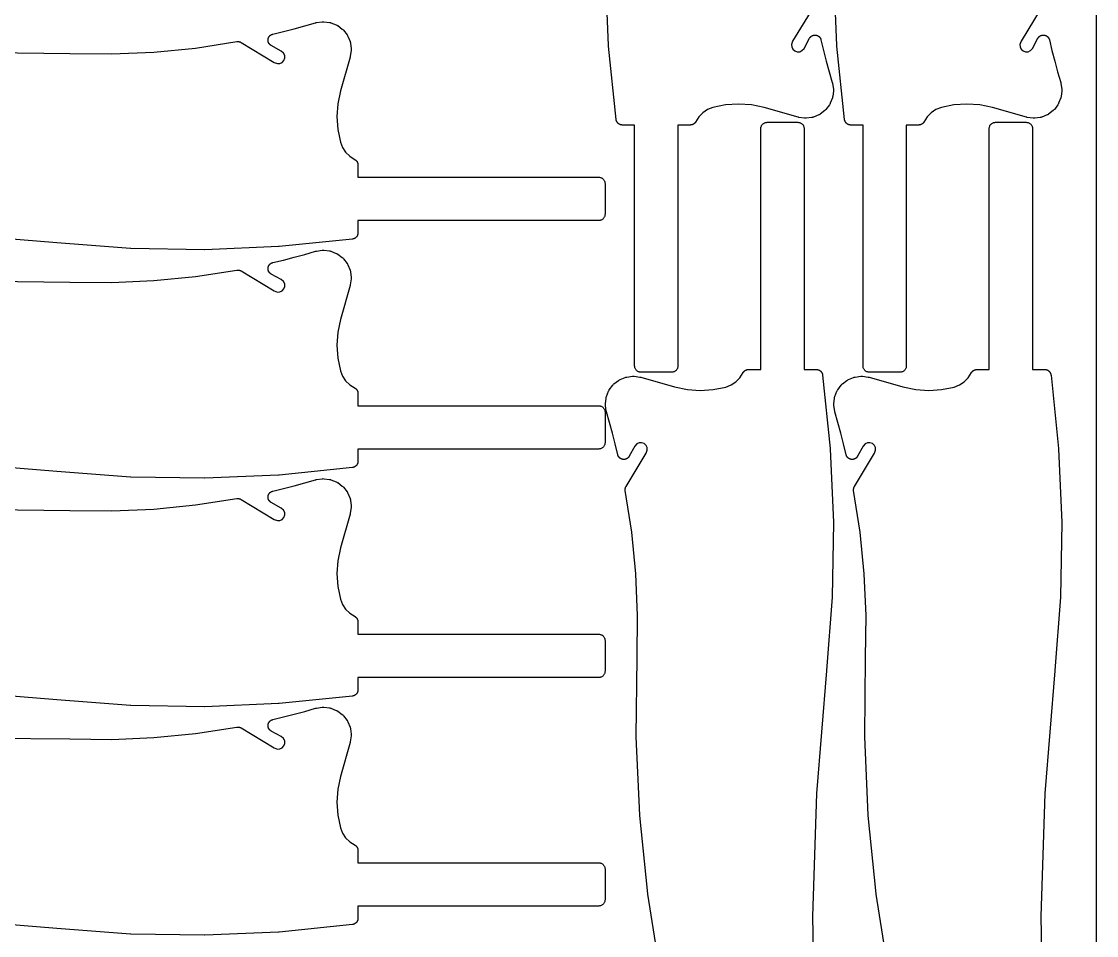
# Model space of a CAD drawing. Header units: metres. Extents: x 0 to 3000, y 0 to 1240.
# Drawn here: x 2651.9 to 3000, y 369.7 to 665.5 of the extents above; entities that cross this region are included whole.
import ezdxf

# ---------------------------------------------------------------- set-up
doc = ezdxf.new("R2010")
doc.units = ezdxf.units.M

msp = doc.modelspace()

# ---------------------------------------------------------------- linework, layer by layer
at = {"color": 7}
msp.add_lwpolyline([(0, 0), (3000, 0), (3000, 1240), (0, 1240), (0, 0)], close=True, dxfattribs=at)
at = {"color": 1}
for points in [[(2908.11, 669.86), (2901.62, 659.09), (2901.27, 658.09), (2901.31, 657.28), (2901.65, 656.55), (2902.28, 655.97), (2903.08, 655.68), (2903.9, 655.72), (2904.63, 656.07), (2905.32, 656.81), (2907.09, 660.07), (2907.12, 660.11), (2907.14, 660.16), (2907.17, 660.2), (2907.19, 660.24), (2907.22, 660.28), (2907.25, 660.32), (2907.28, 660.36), (2907.31, 660.4), (2907.35, 660.43), (2907.38, 660.47), (2907.41, 660.5), (2907.45, 660.54), (2907.48, 660.57), (2907.52, 660.61), (2907.56, 660.64), (2907.59, 660.67), (2907.63, 660.7), (2907.67, 660.73), (2907.71, 660.76), (2907.75, 660.79), (2907.79, 660.81), (2907.84, 660.84), (2907.88, 660.86), (2907.92, 660.89), (2907.97, 660.91), (2908.01, 660.93), (2908.05, 660.95), (2908.1, 660.97), (2908.15, 660.98), (2908.19, 661), (2908.24, 661.02), (2908.28, 661.03), (2908.33, 661.04), (2908.38, 661.06), (2908.43, 661.07), (2908.47, 661.08), (2908.52, 661.09), (2908.57, 661.09), (2908.62, 661.1), (2908.67, 661.11), (2908.72, 661.11), (2908.77, 661.11), (2908.82, 661.11), (2908.87, 661.11), (2908.91, 661.11), (2908.96, 661.11), (2909.01, 661.11), (2909.06, 661.1), (2909.11, 661.09), (2909.16, 661.09), (2909.21, 661.08), (2909.25, 661.07), (2909.3, 661.06), (2909.35, 661.05), (2909.4, 661.04), (2909.44, 661.02), (2909.49, 661.01), (2909.54, 660.99), (2909.58, 660.97), (2909.63, 660.96), (2909.67, 660.93), (2909.72, 660.91), (2909.76, 660.89), (2909.81, 660.87), (2909.85, 660.84), (2909.89, 660.82), (2909.93, 660.79), (2909.97, 660.77), (2910.01, 660.74), (2910.05, 660.71), (2910.09, 660.68), (2910.13, 660.65), (2910.17, 660.62), (2910.2, 660.58), (2910.24, 660.55), (2910.27, 660.52), (2910.31, 660.48), (2910.34, 660.44), (2910.37, 660.41), (2910.41, 660.37), (2910.43, 660.33), (2910.47, 660.29), (2910.49, 660.25), (2910.52, 660.21), (2910.55, 660.17), (2910.57, 660.13), (2910.6, 660.08), (2910.62, 660.04), (2910.64, 660), (2910.66, 659.95), (2910.68, 659.91), (2910.7, 659.86), (2910.72, 659.82), (2910.74, 659.77), (2910.75, 659.72), (2910.77, 659.68), (2910.78, 659.63), (2910.79, 659.58), (2911.64, 656.09), (2912.52, 652.62), (2913.46, 649.17), (2914.46, 645.72), (2914.46, 645.69), (2914.47, 645.66), (2914.49, 645.6), (2914.5, 645.53), (2914.5, 645.53), (2914.51, 645.5), (2914.51, 645.47), (2914.8, 643.62), (2914.82, 643.44), (2914.82, 643.26), (2914.81, 643.08), (2914.6, 641.25), (2914.57, 641.08), (2914.53, 640.91), (2914.47, 640.74), (2913.79, 639.02), (2913.72, 638.86), (2913.63, 638.71), (2913.53, 638.56), (2912.4, 637.06), (2912.28, 636.92), (2912.16, 636.79), (2912.02, 636.68), (2910.54, 635.53), (2910.39, 635.43), (2910.24, 635.34), (2910.07, 635.27), (2908.37, 634.56), (2908.2, 634.5), (2908.03, 634.46), (2907.86, 634.43), (2906.03, 634.2), (2905.85, 634.18), (2905.67, 634.19), (2905.49, 634.2), (2903.64, 634.47), (2903.6, 634.47), (2903.56, 634.48), (2903.5, 634.49), (2903.44, 634.5), (2903.41, 634.51), (2903.37, 634.52), (2892.43, 637.62), (2888.25, 638.5), (2884.07, 638.79), (2879.9, 638.52), (2875.82, 637.69), (2874.06, 637), (2872.54, 635.98), (2871.26, 634.68), (2870.16, 632.93), (2870.14, 632.91), (2870.13, 632.89), (2870.08, 632.83), (2870.04, 632.77), (2870.03, 632.75), (2870.01, 632.73), (2869.96, 632.68), (2869.92, 632.62), (2869.9, 632.6), (2869.88, 632.59), (2869.83, 632.54), (2869.77, 632.49), (2869.75, 632.47), (2869.73, 632.45), (2869.68, 632.41), (2869.62, 632.37), (2869.6, 632.35), (2869.58, 632.34), (2869.51, 632.3), (2869.45, 632.26), (2869.43, 632.25), (2869.41, 632.24), (2869.34, 632.21), (2869.28, 632.17), (2869.25, 632.16), (2869.23, 632.15), (2869.16, 632.13), (2869.09, 632.1), (2869.07, 632.09), (2869.05, 632.09), (2868.98, 632.07), (2868.91, 632.05), (2868.88, 632.04), (2868.85, 632.04), (2868.78, 632.03), (2868.71, 632.02), (2868.69, 632.01), (2868.66, 632.01), (2868.59, 632.01), (2868.52, 632), (2868.49, 632), (2868.46, 632), (2864.46, 632), (2864.46, 554), (2864.46, 553.8), (2864.43, 553.61), (2864.38, 553.42), (2864.31, 553.23), (2864.23, 553.06), (2864.13, 552.89), (2864.01, 552.73), (2863.88, 552.59), (2863.73, 552.45), (2863.58, 552.34), (2863.41, 552.24), (2863.23, 552.15), (2863.05, 552.09), (2862.85, 552.04), (2862.66, 552.01), (2862.46, 552), (2852.46, 552), (2852.27, 552.01), (2852.07, 552.04), (2851.88, 552.09), (2851.7, 552.15), (2851.52, 552.24), (2851.35, 552.34), (2851.2, 552.45), (2851.05, 552.59), (2850.92, 552.73), (2850.8, 552.89), (2850.7, 553.06), (2850.62, 553.23), (2850.55, 553.42), (2850.5, 553.61), (2850.47, 553.8), (2850.46, 554), (2850.46, 632), (2846.46, 632), (2846.37, 632), (2846.28, 632.01), (2846.27, 632.01), (2846.27, 632.01), (2846.18, 632.02), (2846.08, 632.04), (2846.08, 632.04), (2846.07, 632.04), (2845.98, 632.06), (2845.89, 632.08), (2845.89, 632.08), (2845.88, 632.09), (2845.8, 632.12), (2845.71, 632.15), (2845.7, 632.15), (2845.7, 632.15), (2845.62, 632.19), (2845.53, 632.23), (2845.53, 632.23), (2845.52, 632.24), (2845.44, 632.28), (2845.36, 632.33), (2845.36, 632.33), (2845.35, 632.34), (2845.28, 632.39), (2845.2, 632.45), (2845.2, 632.45), (2845.2, 632.45), (2845.13, 632.52), (2845.06, 632.58), (2845.05, 632.58), (2845.05, 632.59), (2844.99, 632.65), (2844.93, 632.72), (2844.92, 632.73), (2844.92, 632.73), (2844.86, 632.81), (2844.81, 632.88), (2844.8, 632.88), (2844.8, 632.89), (2844.75, 632.97), (2844.71, 633.05), (2844.7, 633.05), (2844.7, 633.06), (2844.66, 633.14), (2844.62, 633.23), (2844.62, 633.23), (2844.62, 633.23), (2844.59, 633.32), (2844.55, 633.41), (2844.55, 633.41), (2844.55, 633.42), (2844.53, 633.51), (2844.51, 633.6), (2844.5, 633.6), (2844.5, 633.61), (2844.49, 633.7), (2844.48, 633.79), (2842.02, 657.56), (2842.01, 657.68), (2840.97, 681.53)], [(2982.06, 669.86), (2975.57, 659.09), (2975.21, 658.09), (2975.26, 657.28), (2975.6, 656.55), (2976.23, 655.97), (2977.03, 655.68), (2977.84, 655.72), (2978.58, 656.07), (2979.27, 656.81), (2981.04, 660.07), (2981.07, 660.11), (2981.09, 660.16), (2981.12, 660.2), (2981.14, 660.24), (2981.17, 660.28), (2981.2, 660.32), (2981.23, 660.36), (2981.26, 660.4), (2981.3, 660.43), (2981.33, 660.47), (2981.36, 660.5), (2981.4, 660.54), (2981.43, 660.57), (2981.47, 660.61), (2981.51, 660.64), (2981.54, 660.67), (2981.58, 660.7), (2981.62, 660.73), (2981.66, 660.76), (2981.7, 660.79), (2981.74, 660.81), (2981.78, 660.84), (2981.83, 660.86), (2981.87, 660.89), (2981.91, 660.91), (2981.96, 660.93), (2982, 660.95), (2982.05, 660.97), (2982.09, 660.98), (2982.14, 661), (2982.19, 661.02), (2982.23, 661.03), (2982.28, 661.04), (2982.33, 661.06), (2982.38, 661.07), (2982.42, 661.08), (2982.47, 661.09), (2982.52, 661.09), (2982.57, 661.1), (2982.62, 661.11), (2982.67, 661.11), (2982.72, 661.11), (2982.77, 661.11), (2982.81, 661.11), (2982.86, 661.11), (2982.91, 661.11), (2982.96, 661.11), (2983.01, 661.1), (2983.06, 661.09), (2983.11, 661.09), (2983.16, 661.08), (2983.2, 661.07), (2983.25, 661.06), (2983.3, 661.05), (2983.35, 661.04), (2983.39, 661.02), (2983.44, 661.01), (2983.49, 660.99), (2983.53, 660.97), (2983.58, 660.96), (2983.62, 660.93), (2983.67, 660.91), (2983.71, 660.89), (2983.76, 660.87), (2983.8, 660.84), (2983.84, 660.82), (2983.88, 660.79), (2983.92, 660.77), (2983.96, 660.74), (2984, 660.71), (2984.04, 660.68), (2984.08, 660.65), (2984.12, 660.62), (2984.15, 660.58), (2984.19, 660.55), (2984.22, 660.52), (2984.26, 660.48), (2984.29, 660.44), (2984.32, 660.41), (2984.35, 660.37), (2984.38, 660.33), (2984.41, 660.29), (2984.44, 660.25), (2984.47, 660.21), (2984.5, 660.17), (2984.52, 660.13), (2984.54, 660.08), (2984.57, 660.04), (2984.59, 660), (2984.61, 659.95), (2984.63, 659.91), (2984.65, 659.86), (2984.67, 659.82), (2984.69, 659.77), (2984.7, 659.72), (2984.72, 659.68), (2984.73, 659.63), (2984.74, 659.58), (2985.58, 656.09), (2986.47, 652.62), (2987.41, 649.17), (2988.41, 645.72), (2988.41, 645.69), (2988.42, 645.66), (2988.44, 645.6), (2988.45, 645.53), (2988.45, 645.53), (2988.46, 645.5), (2988.46, 645.47), (2988.75, 643.62), (2988.77, 643.44), (2988.77, 643.26), (2988.76, 643.08), (2988.55, 641.25), (2988.52, 641.08), (2988.48, 640.91), (2988.42, 640.74), (2987.74, 639.02), (2987.66, 638.86), (2987.58, 638.71), (2987.48, 638.56), (2986.35, 637.06), (2986.23, 636.92), (2986.11, 636.79), (2985.97, 636.68), (2984.48, 635.53), (2984.34, 635.43), (2984.19, 635.34), (2984.02, 635.27), (2982.32, 634.56), (2982.15, 634.5), (2981.98, 634.46), (2981.81, 634.43), (2979.98, 634.2), (2979.8, 634.18), (2979.62, 634.19), (2979.44, 634.2), (2977.59, 634.47), (2977.55, 634.47), (2977.51, 634.48), (2977.45, 634.49), (2977.39, 634.5), (2977.36, 634.51), (2977.32, 634.52), (2966.38, 637.62), (2962.2, 638.5), (2958.02, 638.79), (2953.85, 638.52), (2949.76, 637.69), (2948.01, 637), (2946.49, 635.98), (2945.21, 634.68), (2944.11, 632.93), (2944.09, 632.91), (2944.08, 632.89), (2944.03, 632.83), (2943.99, 632.77), (2943.98, 632.75), (2943.96, 632.73), (2943.91, 632.68), (2943.86, 632.62), (2943.85, 632.6), (2943.83, 632.59), (2943.77, 632.54), (2943.72, 632.49), (2943.7, 632.47), (2943.68, 632.45), (2943.62, 632.41), (2943.57, 632.37), (2943.55, 632.35), (2943.53, 632.34), (2943.46, 632.3), (2943.4, 632.26), (2943.38, 632.25), (2943.36, 632.24), (2943.29, 632.21), (2943.23, 632.17), (2943.2, 632.16), (2943.18, 632.15), (2943.11, 632.13), (2943.04, 632.1), (2943.02, 632.09), (2942.99, 632.09), (2942.92, 632.07), (2942.85, 632.05), (2942.83, 632.04), (2942.8, 632.04), (2942.73, 632.03), (2942.66, 632.02), (2942.64, 632.01), (2942.61, 632.01), (2942.54, 632.01), (2942.47, 632), (2942.44, 632), (2942.41, 632), (2938.41, 632), (2938.41, 554), (2938.4, 553.8), (2938.38, 553.61), (2938.33, 553.42), (2938.26, 553.23), (2938.18, 553.06), (2938.08, 552.89), (2937.96, 552.73), (2937.83, 552.59), (2937.68, 552.45), (2937.53, 552.34), (2937.36, 552.24), (2937.18, 552.15), (2936.99, 552.09), (2936.8, 552.04), (2936.61, 552.01), (2936.41, 552), (2926.41, 552), (2926.22, 552.01), (2926.02, 552.04), (2925.83, 552.09), (2925.65, 552.15), (2925.47, 552.24), (2925.3, 552.34), (2925.15, 552.45), (2925, 552.59), (2924.87, 552.73), (2924.75, 552.89), (2924.65, 553.06), (2924.57, 553.23), (2924.5, 553.42), (2924.45, 553.61), (2924.42, 553.8), (2924.41, 554), (2924.41, 632), (2920.41, 632), (2920.32, 632), (2920.23, 632.01), (2920.22, 632.01), (2920.22, 632.01), (2920.13, 632.02), (2920.03, 632.04), (2920.03, 632.04), (2920.02, 632.04), (2919.93, 632.06), (2919.84, 632.08), (2919.84, 632.08), (2919.83, 632.09), (2919.75, 632.12), (2919.66, 632.15), (2919.65, 632.15), (2919.65, 632.15), (2919.56, 632.19), (2919.48, 632.23), (2919.48, 632.23), (2919.47, 632.24), (2919.39, 632.28), (2919.31, 632.33), (2919.31, 632.33), (2919.3, 632.34), (2919.23, 632.39), (2919.15, 632.45), (2919.15, 632.45), (2919.15, 632.45), (2919.08, 632.52), (2919.01, 632.58), (2919, 632.58), (2919, 632.59), (2918.94, 632.65), (2918.87, 632.72), (2918.87, 632.73), (2918.87, 632.73), (2918.81, 632.81), (2918.76, 632.88), (2918.75, 632.88), (2918.75, 632.89), (2918.7, 632.97), (2918.65, 633.05), (2918.65, 633.05), (2918.65, 633.06), (2918.61, 633.14), (2918.57, 633.23), (2918.57, 633.23), (2918.57, 633.23), (2918.53, 633.32), (2918.5, 633.41), (2918.5, 633.41), (2918.5, 633.42), (2918.48, 633.51), (2918.45, 633.6), (2918.45, 633.6), (2918.45, 633.61), (2918.44, 633.7), (2918.42, 633.79), (2915.96, 657.56), (2915.96, 657.68), (2914.92, 681.53)], [(2642.14, 655.42), (2667.61, 655.14), (2667.61, 655.14), (2667.61, 655.14), (2681.22, 654.99), (2694.75, 655.58), (2708.23, 656.92), (2721.67, 659), (2721.68, 659), (2721.69, 659), (2721.78, 659.01), (2721.87, 659.02), (2721.88, 659.02), (2721.89, 659.02), (2721.98, 659.02), (2722.07, 659.02), (2722.07, 659.02), (2722.08, 659.02), (2722.17, 659.01), (2722.26, 659), (2722.27, 659), (2722.28, 659), (2722.37, 658.98), (2722.45, 658.96), (2722.46, 658.96), (2722.47, 658.96), (2722.56, 658.93), (2722.64, 658.91), (2722.65, 658.91), (2722.66, 658.9), (2722.74, 658.87), (2722.82, 658.84), (2722.83, 658.83), (2722.84, 658.83), (2722.92, 658.79), (2723, 658.74), (2723, 658.74), (2723.01, 658.73), (2733.78, 652.25), (2734.78, 651.89), (2735.59, 651.93), (2736.32, 652.27), (2736.9, 652.9), (2737.19, 653.71), (2737.15, 654.52), (2736.81, 655.26), (2736.06, 655.94), (2732.8, 657.72), (2732.76, 657.74), (2732.71, 657.77), (2732.67, 657.79), (2732.63, 657.82), (2732.59, 657.85), (2732.55, 657.88), (2732.51, 657.91), (2732.48, 657.94), (2732.44, 657.97), (2732.4, 658), (2732.37, 658.04), (2732.33, 658.07), (2732.3, 658.11), (2732.26, 658.14), (2732.23, 658.18), (2732.2, 658.22), (2732.17, 658.26), (2732.14, 658.3), (2732.11, 658.34), (2732.08, 658.38), (2732.06, 658.42), (2732.03, 658.46), (2732.01, 658.5), (2731.99, 658.54), (2731.96, 658.59), (2731.94, 658.63), (2731.92, 658.68), (2731.9, 658.72), (2731.89, 658.77), (2731.87, 658.82), (2731.85, 658.86), (2731.84, 658.91), (2731.83, 658.96), (2731.81, 659), (2731.8, 659.05), (2731.79, 659.1), (2731.79, 659.15), (2731.78, 659.2), (2731.77, 659.25), (2731.77, 659.29), (2731.76, 659.34), (2731.76, 659.39), (2731.76, 659.44), (2731.76, 659.49), (2731.76, 659.54), (2731.76, 659.59), (2731.77, 659.64), (2731.77, 659.69), (2731.78, 659.73), (2731.78, 659.78), (2731.79, 659.83), (2731.8, 659.88), (2731.81, 659.93), (2731.82, 659.98), (2731.84, 660.02), (2731.85, 660.07), (2731.87, 660.12), (2731.88, 660.16), (2731.9, 660.21), (2731.92, 660.25), (2731.94, 660.3), (2731.96, 660.34), (2731.98, 660.39), (2732, 660.43), (2732.03, 660.47), (2732.05, 660.52), (2732.08, 660.56), (2732.1, 660.6), (2732.13, 660.64), (2732.16, 660.68), (2732.19, 660.72), (2732.22, 660.75), (2732.26, 660.79), (2732.29, 660.83), (2732.32, 660.86), (2732.35, 660.9), (2732.39, 660.93), (2732.43, 660.97), (2732.46, 661), (2732.5, 661.03), (2732.54, 661.06), (2732.58, 661.09), (2732.62, 661.12), (2732.66, 661.14), (2732.7, 661.17), (2732.74, 661.2), (2732.79, 661.22), (2732.83, 661.24), (2732.87, 661.27), (2732.92, 661.29), (2732.96, 661.31), (2733.01, 661.33), (2733.05, 661.34), (2733.1, 661.36), (2733.15, 661.38), (2733.19, 661.39), (2733.24, 661.4), (2733.29, 661.42), (2736.78, 662.26), (2740.25, 663.15), (2743.7, 664.09), (2747.15, 665.08), (2747.18, 665.09), (2747.21, 665.1), (2747.27, 665.11), (2747.34, 665.13), (2747.34, 665.13), (2747.37, 665.13), (2747.4, 665.14), (2749.25, 665.42), (2749.43, 665.44), (2749.61, 665.44), (2749.79, 665.43), (2751.62, 665.22), (2751.79, 665.19), (2751.97, 665.15), (2752.13, 665.09), (2753.85, 664.41), (2754.01, 664.34), (2754.16, 664.25), (2754.31, 664.15), (2755.81, 663.02), (2755.95, 662.91), (2756.08, 662.78), (2756.19, 662.65), (2757.34, 661.16), (2757.44, 661.01), (2757.53, 660.86), (2757.6, 660.7), (2758.31, 658.99), (2758.37, 658.83), (2758.41, 658.66), (2758.44, 658.48), (2758.67, 656.65), (2758.69, 656.47), (2758.69, 656.3), (2758.67, 656.12), (2758.4, 654.26), (2758.4, 654.22), (2758.39, 654.19), (2758.38, 654.13), (2758.37, 654.07), (2758.36, 654.03), (2758.35, 654), (2755.25, 643.05), (2754.37, 638.87), (2754.08, 634.7), (2754.35, 630.52), (2755.18, 626.44), (2755.87, 624.68), (2756.89, 623.16), (2758.19, 621.88), (2759.94, 620.78), (2759.96, 620.77), (2759.98, 620.75), (2760.04, 620.71), (2760.1, 620.67), (2760.12, 620.65), (2760.14, 620.63), (2760.19, 620.59), (2760.25, 620.54), (2760.27, 620.52), (2760.29, 620.5), (2760.33, 620.45), (2760.38, 620.4), (2760.4, 620.38), (2760.42, 620.36), (2760.46, 620.3), (2760.5, 620.24), (2760.52, 620.22), (2760.53, 620.2), (2760.57, 620.14), (2760.61, 620.08), (2760.62, 620.05), (2760.63, 620.03), (2760.67, 619.97), (2760.7, 619.9), (2760.71, 619.88), (2760.72, 619.85), (2760.74, 619.79), (2760.77, 619.72), (2760.78, 619.69), (2760.78, 619.67), (2760.8, 619.6), (2760.82, 619.53), (2760.83, 619.5), (2760.83, 619.48), (2760.84, 619.41), (2760.86, 619.34), (2760.86, 619.31), (2760.86, 619.28), (2760.86, 619.21), (2760.87, 619.14), (2760.87, 619.11), (2760.87, 619.09), (2760.87, 615.09), (2838.87, 615.09), (2839.07, 615.08), (2839.26, 615.05), (2839.45, 615), (2839.64, 614.94), (2839.81, 614.85), (2839.98, 614.75), (2840.14, 614.63), (2840.29, 614.5), (2840.42, 614.36), (2840.53, 614.2), (2840.63, 614.03), (2840.72, 613.85), (2840.78, 613.67), (2840.83, 613.48), (2840.86, 613.28), (2840.87, 613.09), (2840.87, 603.09), (2840.86, 602.89), (2840.83, 602.7), (2840.78, 602.51), (2840.72, 602.32), (2840.63, 602.15), (2840.53, 601.98), (2840.42, 601.82), (2840.29, 601.67), (2840.14, 601.54), (2839.98, 601.43), (2839.81, 601.33), (2839.64, 601.24), (2839.45, 601.18), (2839.26, 601.13), (2839.07, 601.1), (2838.87, 601.09), (2760.87, 601.09), (2760.87, 597.09), (2760.87, 597), (2760.86, 596.9), (2760.86, 596.9), (2760.86, 596.89), (2760.85, 596.8), (2760.83, 596.71), (2760.83, 596.7), (2760.83, 596.7), (2760.81, 596.61), (2760.79, 596.52), (2760.79, 596.51), (2760.78, 596.51), (2760.75, 596.42), (2760.72, 596.33), (2760.72, 596.33), (2760.72, 596.32), (2760.68, 596.24), (2760.64, 596.15), (2760.64, 596.15), (2760.63, 596.15), (2760.59, 596.07), (2760.54, 595.99), (2760.54, 595.98), (2760.53, 595.98), (2760.48, 595.9), (2760.42, 595.83), (2760.42, 595.82), (2760.42, 595.82), (2760.35, 595.75), (2760.29, 595.68), (2760.29, 595.68), (2760.29, 595.67), (2760.22, 595.61), (2760.15, 595.55), (2760.14, 595.55), (2760.14, 595.54), (2760.06, 595.49), (2759.99, 595.43), (2759.99, 595.43), (2759.98, 595.43), (2759.9, 595.38), (2759.82, 595.33), (2759.82, 595.33), (2759.81, 595.33), (2759.73, 595.29), (2759.65, 595.24), (2759.64, 595.24), (2759.64, 595.24), (2759.55, 595.21), (2759.46, 595.18), (2759.46, 595.18), (2759.45, 595.18), (2759.36, 595.15), (2759.27, 595.13), (2759.27, 595.13), (2759.26, 595.13), (2759.17, 595.11), (2759.08, 595.1), (2735.31, 592.64), (2735.19, 592.63), (2711.34, 591.6), (2711.22, 591.6), (2687.35, 591.99), (2687.24, 591.99), (2663.41, 593.82), (2663.41, 593.82), (2663.4, 593.82), (2623.62, 597.06)], [(2858.67, 357.91), (2854.71, 383.07), (2854.7, 383.18), (2852.15, 408.5), (2852.14, 408.61), (2851, 434.03), (2851, 434.14), (2851.27, 459.61), (2851.27, 459.61), (2851.27, 459.61), (2851.42, 473.22), (2850.83, 486.75), (2849.5, 500.23), (2847.42, 513.67), (2847.42, 513.68), (2847.41, 513.69), (2847.41, 513.78), (2847.4, 513.87), (2847.4, 513.88), (2847.4, 513.89), (2847.4, 513.98), (2847.4, 514.07), (2847.4, 514.07), (2847.4, 514.08), (2847.41, 514.17), (2847.41, 514.26), (2847.42, 514.27), (2847.42, 514.28), (2847.43, 514.37), (2847.45, 514.45), (2847.45, 514.46), (2847.45, 514.47), (2847.48, 514.56), (2847.51, 514.64), (2847.51, 514.65), (2847.51, 514.66), (2847.55, 514.74), (2847.58, 514.82), (2847.58, 514.83), (2847.59, 514.84), (2847.63, 514.92), (2847.67, 515), (2847.68, 515), (2847.68, 515.01), (2854.17, 525.78), (2854.53, 526.78), (2854.48, 527.59), (2854.14, 528.32), (2853.51, 528.9), (2852.71, 529.19), (2851.9, 529.15), (2851.16, 528.81), (2850.47, 528.06), (2848.7, 524.8), (2848.67, 524.76), (2848.65, 524.71), (2848.62, 524.67), (2848.6, 524.63), (2848.57, 524.59), (2848.54, 524.55), (2848.51, 524.51), (2848.48, 524.48), (2848.44, 524.44), (2848.41, 524.4), (2848.38, 524.37), (2848.35, 524.33), (2848.31, 524.3), (2848.27, 524.26), (2848.23, 524.23), (2848.2, 524.2), (2848.16, 524.17), (2848.12, 524.14), (2848.08, 524.11), (2848.04, 524.08), (2848, 524.06), (2847.96, 524.03), (2847.91, 524.01), (2847.87, 523.99), (2847.83, 523.96), (2847.78, 523.94), (2847.74, 523.92), (2847.69, 523.9), (2847.65, 523.89), (2847.6, 523.87), (2847.55, 523.85), (2847.51, 523.84), (2847.46, 523.83), (2847.41, 523.81), (2847.36, 523.8), (2847.32, 523.79), (2847.27, 523.79), (2847.22, 523.78), (2847.17, 523.77), (2847.12, 523.77), (2847.07, 523.76), (2847.02, 523.76), (2846.97, 523.76), (2846.93, 523.76), (2846.88, 523.76), (2846.83, 523.76), (2846.78, 523.77), (2846.73, 523.77), (2846.68, 523.78), (2846.63, 523.78), (2846.58, 523.79), (2846.54, 523.8), (2846.49, 523.81), (2846.44, 523.82), (2846.39, 523.84), (2846.35, 523.85), (2846.3, 523.87), (2846.25, 523.88), (2846.21, 523.9), (2846.16, 523.92), (2846.12, 523.94), (2846.07, 523.96), (2846.03, 523.98), (2845.99, 524), (2845.94, 524.03), (2845.9, 524.05), (2845.86, 524.08), (2845.82, 524.1), (2845.78, 524.13), (2845.74, 524.16), (2845.7, 524.19), (2845.66, 524.22), (2845.62, 524.26), (2845.59, 524.29), (2845.55, 524.32), (2845.52, 524.35), (2845.48, 524.39), (2845.45, 524.43), (2845.42, 524.46), (2845.39, 524.5), (2845.36, 524.54), (2845.33, 524.58), (2845.3, 524.62), (2845.27, 524.66), (2845.25, 524.7), (2845.22, 524.74), (2845.2, 524.79), (2845.17, 524.83), (2845.15, 524.87), (2845.13, 524.92), (2845.11, 524.96), (2845.09, 525.01), (2845.07, 525.05), (2845.05, 525.1), (2845.04, 525.15), (2845.02, 525.19), (2845.01, 525.24), (2845, 525.29), (2844.16, 528.78), (2843.27, 532.25), (2842.33, 535.7), (2841.33, 539.15), (2841.33, 539.18), (2841.32, 539.21), (2841.31, 539.27), (2841.29, 539.34), (2841.29, 539.34), (2841.29, 539.37), (2841.28, 539.4), (2840.99, 541.25), (2840.97, 541.43), (2840.97, 541.61), (2840.98, 541.79), (2841.19, 543.62), (2841.22, 543.79), (2841.26, 543.97), (2841.32, 544.13), (2842, 545.85), (2842.08, 546.01), (2842.16, 546.16), (2842.26, 546.31), (2843.39, 547.81), (2843.51, 547.95), (2843.63, 548.08), (2843.77, 548.19), (2845.26, 549.34), (2845.4, 549.44), (2845.56, 549.53), (2845.72, 549.6), (2847.42, 550.31), (2847.59, 550.37), (2847.76, 550.41), (2847.93, 550.44), (2849.76, 550.67), (2849.94, 550.69), (2850.12, 550.69), (2850.3, 550.67), (2852.16, 550.4), (2852.19, 550.4), (2852.23, 550.39), (2852.29, 550.38), (2852.35, 550.37), (2852.38, 550.36), (2852.42, 550.35), (2863.36, 547.25), (2867.54, 546.37), (2871.72, 546.08), (2875.89, 546.35), (2879.98, 547.18), (2881.73, 547.87), (2883.26, 548.89), (2884.53, 550.19), (2885.64, 551.94), (2885.65, 551.96), (2885.66, 551.98), (2885.71, 552.04), (2885.75, 552.1), (2885.77, 552.12), (2885.78, 552.14), (2885.83, 552.19), (2885.88, 552.25), (2885.89, 552.27), (2885.91, 552.29), (2885.97, 552.33), (2886.02, 552.38), (2886.04, 552.4), (2886.06, 552.42), (2886.12, 552.46), (2886.17, 552.5), (2886.19, 552.52), (2886.22, 552.53), (2886.28, 552.57), (2886.34, 552.61), (2886.36, 552.62), (2886.38, 552.63), (2886.45, 552.67), (2886.51, 552.7), (2886.54, 552.71), (2886.56, 552.72), (2886.63, 552.74), (2886.7, 552.77), (2886.72, 552.78), (2886.75, 552.78), (2886.82, 552.8), (2886.89, 552.82), (2886.91, 552.83), (2886.94, 552.83), (2887.01, 552.84), (2887.08, 552.86), (2887.1, 552.86), (2887.13, 552.86), (2887.2, 552.86), (2887.27, 552.87), (2887.3, 552.87), (2887.33, 552.87), (2891.33, 552.87), (2891.33, 630.87), (2891.34, 631.07), (2891.36, 631.26), (2891.41, 631.45), (2891.48, 631.64), (2891.56, 631.81), (2891.66, 631.98), (2891.78, 632.14), (2891.91, 632.29), (2892.06, 632.42), (2892.22, 632.53), (2892.38, 632.63), (2892.56, 632.72), (2892.75, 632.78), (2892.94, 632.83), (2893.13, 632.86), (2893.33, 632.87), (2903.33, 632.87), (2903.52, 632.86), (2903.72, 632.83), (2903.91, 632.78), (2904.09, 632.72), (2904.27, 632.63), (2904.44, 632.53), (2904.6, 632.42), (2904.74, 632.29), (2904.87, 632.14), (2904.99, 631.98), (2905.09, 631.81), (2905.17, 631.64), (2905.24, 631.45), (2905.29, 631.26), (2905.32, 631.07), (2905.33, 630.87), (2905.33, 552.87), (2909.33, 552.87), (2909.42, 552.87), (2909.51, 552.86), (2909.52, 552.86), (2909.52, 552.86), (2909.61, 552.85), (2909.71, 552.83), (2909.71, 552.83), (2909.72, 552.83), (2909.81, 552.81), (2909.9, 552.79), (2909.9, 552.79), (2909.91, 552.78), (2909.99, 552.75), (2910.08, 552.72), (2910.09, 552.72), (2910.09, 552.72), (2910.18, 552.68), (2910.26, 552.64), (2910.26, 552.64), (2910.27, 552.63), (2910.35, 552.59), (2910.43, 552.54), (2910.43, 552.54), (2910.44, 552.53), (2910.51, 552.48), (2910.59, 552.42), (2910.59, 552.42), (2910.6, 552.42), (2910.66, 552.35), (2910.73, 552.29), (2910.74, 552.29), (2910.74, 552.29), (2910.8, 552.22), (2910.87, 552.15), (2910.87, 552.14), (2910.87, 552.14), (2910.93, 552.06), (2910.98, 551.99), (2910.99, 551.99), (2910.99, 551.98), (2911.04, 551.9), (2911.09, 551.82), (2911.09, 551.82), (2911.09, 551.81), (2911.13, 551.73), (2911.17, 551.65), (2911.17, 551.64), (2911.17, 551.64), (2911.21, 551.55), (2911.24, 551.46), (2911.24, 551.46), (2911.24, 551.45), (2911.26, 551.36), (2911.29, 551.27), (2911.29, 551.27), (2911.29, 551.26), (2911.3, 551.17), (2911.32, 551.08), (2913.78, 527.31), (2913.78, 527.19), (2914.82, 503.34), (2914.82, 503.22), (2914.43, 479.35), (2914.42, 479.24), (2912.6, 455.41), (2912.6, 455.41), (2912.6, 455.4), (2909.35, 415.62), (2908.08, 375.8), (2908.79, 335.96)], [(2932.62, 357.91), (2928.66, 383.07), (2928.65, 383.18), (2926.1, 408.5), (2926.09, 408.61), (2924.95, 434.03), (2924.94, 434.14), (2925.22, 459.61), (2925.22, 459.61), (2925.22, 459.61), (2925.37, 473.22), (2924.78, 486.75), (2923.45, 500.23), (2921.37, 513.67), (2921.37, 513.68), (2921.36, 513.69), (2921.36, 513.78), (2921.35, 513.87), (2921.35, 513.88), (2921.35, 513.89), (2921.35, 513.98), (2921.34, 514.07), (2921.35, 514.07), (2921.35, 514.08), (2921.35, 514.17), (2921.36, 514.26), (2921.36, 514.27), (2921.37, 514.28), (2921.38, 514.37), (2921.4, 514.45), (2921.4, 514.46), (2921.4, 514.47), (2921.43, 514.56), (2921.46, 514.64), (2921.46, 514.65), (2921.46, 514.66), (2921.5, 514.74), (2921.53, 514.82), (2921.53, 514.83), (2921.54, 514.84), (2921.58, 514.92), (2921.62, 515), (2921.63, 515), (2921.63, 515.01), (2928.12, 525.78), (2928.48, 526.78), (2928.43, 527.59), (2928.09, 528.32), (2927.46, 528.9), (2926.66, 529.19), (2925.85, 529.15), (2925.11, 528.81), (2924.42, 528.06), (2922.65, 524.8), (2922.62, 524.76), (2922.6, 524.71), (2922.57, 524.67), (2922.55, 524.63), (2922.52, 524.59), (2922.49, 524.55), (2922.46, 524.51), (2922.43, 524.48), (2922.39, 524.44), (2922.36, 524.4), (2922.33, 524.37), (2922.29, 524.33), (2922.26, 524.3), (2922.22, 524.26), (2922.18, 524.23), (2922.15, 524.2), (2922.11, 524.17), (2922.07, 524.14), (2922.03, 524.11), (2921.99, 524.08), (2921.95, 524.06), (2921.9, 524.03), (2921.86, 524.01), (2921.82, 523.99), (2921.78, 523.96), (2921.73, 523.94), (2921.69, 523.92), (2921.64, 523.9), (2921.6, 523.89), (2921.55, 523.87), (2921.5, 523.85), (2921.46, 523.84), (2921.41, 523.83), (2921.36, 523.81), (2921.31, 523.8), (2921.27, 523.79), (2921.22, 523.79), (2921.17, 523.78), (2921.12, 523.77), (2921.07, 523.77), (2921.02, 523.76), (2920.97, 523.76), (2920.92, 523.76), (2920.88, 523.76), (2920.83, 523.76), (2920.78, 523.76), (2920.73, 523.77), (2920.68, 523.77), (2920.63, 523.78), (2920.58, 523.78), (2920.53, 523.79), (2920.49, 523.8), (2920.44, 523.81), (2920.39, 523.82), (2920.34, 523.84), (2920.3, 523.85), (2920.25, 523.87), (2920.2, 523.88), (2920.16, 523.9), (2920.11, 523.92), (2920.07, 523.94), (2920.02, 523.96), (2919.98, 523.98), (2919.93, 524), (2919.89, 524.03), (2919.85, 524.05), (2919.81, 524.08), (2919.77, 524.1), (2919.73, 524.13), (2919.69, 524.16), (2919.65, 524.19), (2919.61, 524.22), (2919.57, 524.26), (2919.54, 524.29), (2919.5, 524.32), (2919.47, 524.35), (2919.43, 524.39), (2919.4, 524.43), (2919.37, 524.46), (2919.34, 524.5), (2919.31, 524.54), (2919.28, 524.58), (2919.25, 524.62), (2919.22, 524.66), (2919.19, 524.7), (2919.17, 524.74), (2919.14, 524.79), (2919.12, 524.83), (2919.1, 524.87), (2919.08, 524.92), (2919.06, 524.96), (2919.04, 525.01), (2919.02, 525.05), (2919, 525.1), (2918.99, 525.15), (2918.97, 525.19), (2918.96, 525.24), (2918.95, 525.29), (2918.11, 528.78), (2917.22, 532.25), (2916.28, 535.7), (2915.28, 539.15), (2915.28, 539.18), (2915.27, 539.21), (2915.25, 539.27), (2915.24, 539.34), (2915.24, 539.34), (2915.23, 539.37), (2915.23, 539.4), (2914.94, 541.25), (2914.92, 541.43), (2914.92, 541.61), (2914.93, 541.79), (2915.14, 543.62), (2915.17, 543.79), (2915.21, 543.97), (2915.27, 544.13), (2915.95, 545.85), (2916.03, 546.01), (2916.11, 546.16), (2916.21, 546.31), (2917.34, 547.81), (2917.46, 547.95), (2917.58, 548.08), (2917.72, 548.19), (2919.21, 549.34), (2919.35, 549.44), (2919.5, 549.53), (2919.67, 549.6), (2921.37, 550.31), (2921.54, 550.37), (2921.71, 550.41), (2921.88, 550.44), (2923.71, 550.67), (2923.89, 550.69), (2924.07, 550.69), (2924.25, 550.67), (2926.1, 550.4), (2926.14, 550.4), (2926.18, 550.39), (2926.24, 550.38), (2926.3, 550.37), (2926.33, 550.36), (2926.37, 550.35), (2937.31, 547.25), (2941.49, 546.37), (2945.67, 546.08), (2949.84, 546.35), (2953.93, 547.18), (2955.68, 547.87), (2957.2, 548.89), (2958.48, 550.19), (2959.58, 551.94), (2959.6, 551.96), (2959.61, 551.98), (2959.66, 552.04), (2959.7, 552.1), (2959.71, 552.12), (2959.73, 552.14), (2959.78, 552.19), (2959.83, 552.25), (2959.84, 552.27), (2959.86, 552.29), (2959.92, 552.33), (2959.97, 552.38), (2959.99, 552.4), (2960.01, 552.42), (2960.07, 552.46), (2960.12, 552.5), (2960.14, 552.52), (2960.16, 552.53), (2960.23, 552.57), (2960.29, 552.61), (2960.31, 552.62), (2960.33, 552.63), (2960.4, 552.67), (2960.46, 552.7), (2960.49, 552.71), (2960.51, 552.72), (2960.58, 552.74), (2960.65, 552.77), (2960.67, 552.78), (2960.7, 552.78), (2960.77, 552.8), (2960.84, 552.82), (2960.86, 552.83), (2960.89, 552.83), (2960.96, 552.84), (2961.03, 552.86), (2961.05, 552.86), (2961.08, 552.86), (2961.15, 552.86), (2961.22, 552.87), (2961.25, 552.87), (2961.28, 552.87), (2965.28, 552.87), (2965.28, 630.87), (2965.29, 631.07), (2965.31, 631.26), (2965.36, 631.45), (2965.43, 631.64), (2965.51, 631.81), (2965.61, 631.98), (2965.73, 632.14), (2965.86, 632.29), (2966.01, 632.42), (2966.16, 632.53), (2966.33, 632.63), (2966.51, 632.72), (2966.7, 632.78), (2966.89, 632.83), (2967.08, 632.86), (2967.28, 632.87), (2977.28, 632.87), (2977.47, 632.86), (2977.67, 632.83), (2977.86, 632.78), (2978.04, 632.72), (2978.22, 632.63), (2978.39, 632.53), (2978.54, 632.42), (2978.69, 632.29), (2978.82, 632.14), (2978.94, 631.98), (2979.04, 631.81), (2979.12, 631.64), (2979.19, 631.45), (2979.24, 631.26), (2979.27, 631.07), (2979.28, 630.87), (2979.28, 552.87), (2983.28, 552.87), (2983.37, 552.87), (2983.46, 552.86), (2983.47, 552.86), (2983.47, 552.86), (2983.56, 552.85), (2983.66, 552.83), (2983.66, 552.83), (2983.67, 552.83), (2983.76, 552.81), (2983.85, 552.79), (2983.85, 552.79), (2983.86, 552.78), (2983.94, 552.75), (2984.03, 552.72), (2984.04, 552.72), (2984.04, 552.72), (2984.13, 552.68), (2984.21, 552.64), (2984.21, 552.64), (2984.22, 552.63), (2984.3, 552.59), (2984.38, 552.54), (2984.38, 552.54), (2984.39, 552.53), (2984.46, 552.48), (2984.54, 552.42), (2984.54, 552.42), (2984.54, 552.42), (2984.61, 552.35), (2984.68, 552.29), (2984.69, 552.29), (2984.69, 552.29), (2984.75, 552.22), (2984.82, 552.15), (2984.82, 552.14), (2984.82, 552.14), (2984.88, 552.06), (2984.93, 551.99), (2984.94, 551.99), (2984.94, 551.98), (2984.99, 551.9), (2985.03, 551.82), (2985.04, 551.82), (2985.04, 551.81), (2985.08, 551.73), (2985.12, 551.65), (2985.12, 551.64), (2985.12, 551.64), (2985.15, 551.55), (2985.19, 551.46), (2985.19, 551.46), (2985.19, 551.45), (2985.21, 551.36), (2985.24, 551.27), (2985.24, 551.27), (2985.24, 551.26), (2985.25, 551.17), (2985.27, 551.08), (2987.73, 527.31), (2987.73, 527.19), (2988.77, 503.34), (2988.77, 503.22), (2988.38, 479.35), (2988.37, 479.24), (2986.55, 455.41), (2986.55, 455.41), (2986.55, 455.4), (2983.3, 415.62), (2982.03, 375.8), (2982.74, 335.96)], [(2642.14, 581.47), (2667.61, 581.19), (2667.61, 581.19), (2667.61, 581.19), (2681.22, 581.04), (2694.75, 581.63), (2708.23, 582.97), (2721.67, 585.05), (2721.68, 585.05), (2721.69, 585.05), (2721.78, 585.06), (2721.87, 585.07), (2721.88, 585.07), (2721.89, 585.07), (2721.98, 585.07), (2722.07, 585.07), (2722.07, 585.07), (2722.08, 585.07), (2722.17, 585.06), (2722.26, 585.05), (2722.27, 585.05), (2722.28, 585.05), (2722.37, 585.03), (2722.45, 585.02), (2722.46, 585.01), (2722.47, 585.01), (2722.56, 584.99), (2722.64, 584.96), (2722.65, 584.96), (2722.66, 584.95), (2722.74, 584.92), (2722.82, 584.89), (2722.83, 584.88), (2722.84, 584.88), (2722.92, 584.84), (2723, 584.79), (2723, 584.79), (2723.01, 584.79), (2733.78, 578.3), (2734.78, 577.94), (2735.59, 577.98), (2736.32, 578.32), (2736.9, 578.95), (2737.19, 579.76), (2737.15, 580.57), (2736.81, 581.31), (2736.06, 581.99), (2732.8, 583.77), (2732.76, 583.79), (2732.71, 583.82), (2732.67, 583.84), (2732.63, 583.87), (2732.59, 583.9), (2732.55, 583.93), (2732.51, 583.96), (2732.48, 583.99), (2732.44, 584.02), (2732.4, 584.05), (2732.37, 584.09), (2732.33, 584.12), (2732.3, 584.16), (2732.26, 584.19), (2732.23, 584.23), (2732.2, 584.27), (2732.17, 584.31), (2732.14, 584.35), (2732.11, 584.39), (2732.08, 584.43), (2732.06, 584.47), (2732.03, 584.51), (2732.01, 584.55), (2731.99, 584.6), (2731.96, 584.64), (2731.94, 584.68), (2731.92, 584.73), (2731.9, 584.77), (2731.89, 584.82), (2731.87, 584.87), (2731.85, 584.91), (2731.84, 584.96), (2731.83, 585.01), (2731.81, 585.05), (2731.8, 585.1), (2731.79, 585.15), (2731.79, 585.2), (2731.78, 585.25), (2731.77, 585.3), (2731.77, 585.34), (2731.76, 585.39), (2731.76, 585.44), (2731.76, 585.49), (2731.76, 585.54), (2731.76, 585.59), (2731.76, 585.64), (2731.77, 585.69), (2731.77, 585.74), (2731.78, 585.78), (2731.78, 585.83), (2731.79, 585.88), (2731.8, 585.93), (2731.81, 585.98), (2731.82, 586.03), (2731.84, 586.07), (2731.85, 586.12), (2731.87, 586.17), (2731.88, 586.21), (2731.9, 586.26), (2731.92, 586.3), (2731.94, 586.35), (2731.96, 586.39), (2731.98, 586.44), (2732, 586.48), (2732.03, 586.52), (2732.05, 586.57), (2732.08, 586.61), (2732.1, 586.65), (2732.13, 586.69), (2732.16, 586.73), (2732.19, 586.77), (2732.22, 586.8), (2732.26, 586.84), (2732.29, 586.88), (2732.32, 586.91), (2732.35, 586.95), (2732.39, 586.98), (2732.43, 587.02), (2732.46, 587.05), (2732.5, 587.08), (2732.54, 587.11), (2732.58, 587.14), (2732.62, 587.17), (2732.66, 587.2), (2732.7, 587.22), (2732.74, 587.25), (2732.79, 587.27), (2732.83, 587.29), (2732.87, 587.32), (2732.92, 587.34), (2732.96, 587.36), (2733.01, 587.38), (2733.05, 587.39), (2733.1, 587.41), (2733.15, 587.43), (2733.19, 587.44), (2733.24, 587.45), (2733.29, 587.47), (2736.78, 588.31), (2740.25, 589.2), (2743.7, 590.14), (2747.15, 591.13), (2747.18, 591.14), (2747.21, 591.15), (2747.27, 591.16), (2747.34, 591.18), (2747.34, 591.18), (2747.37, 591.18), (2747.4, 591.19), (2749.25, 591.47), (2749.43, 591.49), (2749.61, 591.5), (2749.79, 591.48), (2751.62, 591.27), (2751.79, 591.25), (2751.97, 591.2), (2752.13, 591.14), (2753.85, 590.46), (2754.01, 590.39), (2754.16, 590.3), (2754.31, 590.2), (2755.81, 589.07), (2755.95, 588.96), (2756.08, 588.83), (2756.19, 588.7), (2757.34, 587.21), (2757.44, 587.06), (2757.53, 586.91), (2757.6, 586.75), (2758.31, 585.04), (2758.37, 584.88), (2758.41, 584.71), (2758.44, 584.53), (2758.67, 582.7), (2758.69, 582.52), (2758.69, 582.35), (2758.67, 582.17), (2758.4, 580.31), (2758.4, 580.28), (2758.39, 580.24), (2758.38, 580.18), (2758.37, 580.12), (2758.36, 580.08), (2758.35, 580.05), (2755.25, 569.1), (2754.37, 564.92), (2754.08, 560.75), (2754.35, 556.57), (2755.18, 552.49), (2755.87, 550.73), (2756.89, 549.21), (2758.19, 547.93), (2759.94, 546.83), (2759.96, 546.82), (2759.98, 546.8), (2760.04, 546.76), (2760.1, 546.72), (2760.12, 546.7), (2760.14, 546.69), (2760.19, 546.64), (2760.25, 546.59), (2760.27, 546.57), (2760.29, 546.55), (2760.33, 546.5), (2760.38, 546.45), (2760.4, 546.43), (2760.42, 546.41), (2760.46, 546.35), (2760.5, 546.29), (2760.52, 546.27), (2760.53, 546.25), (2760.57, 546.19), (2760.61, 546.13), (2760.62, 546.1), (2760.63, 546.08), (2760.67, 546.02), (2760.7, 545.95), (2760.71, 545.93), (2760.72, 545.9), (2760.74, 545.84), (2760.77, 545.77), (2760.78, 545.74), (2760.78, 545.72), (2760.8, 545.65), (2760.82, 545.58), (2760.83, 545.55), (2760.83, 545.53), (2760.84, 545.46), (2760.86, 545.39), (2760.86, 545.36), (2760.86, 545.34), (2760.86, 545.26), (2760.87, 545.19), (2760.87, 545.17), (2760.87, 545.14), (2760.87, 541.14), (2838.87, 541.14), (2839.07, 541.13), (2839.26, 541.1), (2839.45, 541.05), (2839.64, 540.99), (2839.81, 540.9), (2839.98, 540.8), (2840.14, 540.69), (2840.29, 540.55), (2840.42, 540.41), (2840.53, 540.25), (2840.63, 540.08), (2840.72, 539.9), (2840.78, 539.72), (2840.83, 539.53), (2840.86, 539.34), (2840.87, 539.14), (2840.87, 529.14), (2840.86, 528.94), (2840.83, 528.75), (2840.78, 528.56), (2840.72, 528.37), (2840.63, 528.2), (2840.53, 528.03), (2840.42, 527.87), (2840.29, 527.73), (2840.14, 527.59), (2839.98, 527.48), (2839.81, 527.38), (2839.64, 527.29), (2839.45, 527.23), (2839.26, 527.18), (2839.07, 527.15), (2838.87, 527.14), (2760.87, 527.14), (2760.87, 523.14), (2760.87, 523.05), (2760.86, 522.95), (2760.86, 522.95), (2760.86, 522.94), (2760.85, 522.85), (2760.83, 522.76), (2760.83, 522.75), (2760.83, 522.75), (2760.81, 522.66), (2760.79, 522.57), (2760.79, 522.56), (2760.78, 522.56), (2760.75, 522.47), (2760.72, 522.38), (2760.72, 522.38), (2760.72, 522.37), (2760.68, 522.29), (2760.64, 522.21), (2760.64, 522.2), (2760.63, 522.2), (2760.59, 522.12), (2760.54, 522.04), (2760.54, 522.03), (2760.53, 522.03), (2760.48, 521.95), (2760.42, 521.88), (2760.42, 521.87), (2760.42, 521.87), (2760.35, 521.8), (2760.29, 521.73), (2760.29, 521.73), (2760.29, 521.73), (2760.22, 521.66), (2760.15, 521.6), (2760.14, 521.6), (2760.14, 521.59), (2760.06, 521.54), (2759.99, 521.48), (2759.99, 521.48), (2759.98, 521.48), (2759.9, 521.43), (2759.82, 521.38), (2759.82, 521.38), (2759.81, 521.38), (2759.73, 521.34), (2759.65, 521.3), (2759.64, 521.29), (2759.64, 521.29), (2759.55, 521.26), (2759.46, 521.23), (2759.46, 521.23), (2759.45, 521.23), (2759.36, 521.2), (2759.27, 521.18), (2759.27, 521.18), (2759.26, 521.18), (2759.17, 521.16), (2759.08, 521.15), (2735.31, 518.69), (2735.19, 518.68), (2711.34, 517.65), (2711.22, 517.65), (2687.35, 518.04), (2687.24, 518.04), (2663.41, 519.87), (2663.41, 519.87), (2663.4, 519.87), (2623.62, 523.11)], [(2642.14, 507.52), (2667.61, 507.25), (2667.61, 507.25), (2667.61, 507.25), (2681.22, 507.09), (2694.75, 507.68), (2708.23, 509.02), (2721.67, 511.1), (2721.68, 511.1), (2721.69, 511.1), (2721.78, 511.11), (2721.87, 511.12), (2721.88, 511.12), (2721.89, 511.12), (2721.98, 511.12), (2722.07, 511.12), (2722.07, 511.12), (2722.08, 511.12), (2722.17, 511.11), (2722.26, 511.1), (2722.27, 511.1), (2722.28, 511.1), (2722.37, 511.08), (2722.45, 511.07), (2722.46, 511.06), (2722.47, 511.06), (2722.56, 511.04), (2722.64, 511.01), (2722.65, 511.01), (2722.66, 511), (2722.74, 510.97), (2722.82, 510.94), (2722.83, 510.93), (2722.84, 510.93), (2722.92, 510.89), (2723, 510.84), (2723, 510.84), (2723.01, 510.84), (2733.78, 504.35), (2734.78, 503.99), (2735.59, 504.03), (2736.32, 504.37), (2736.9, 505), (2737.19, 505.81), (2737.15, 506.62), (2736.81, 507.36), (2736.06, 508.04), (2732.8, 509.82), (2732.76, 509.84), (2732.71, 509.87), (2732.67, 509.9), (2732.63, 509.92), (2732.59, 509.95), (2732.55, 509.98), (2732.51, 510.01), (2732.48, 510.04), (2732.44, 510.07), (2732.4, 510.1), (2732.37, 510.14), (2732.33, 510.17), (2732.3, 510.21), (2732.26, 510.24), (2732.23, 510.28), (2732.2, 510.32), (2732.17, 510.36), (2732.14, 510.4), (2732.11, 510.44), (2732.08, 510.48), (2732.06, 510.52), (2732.03, 510.56), (2732.01, 510.6), (2731.99, 510.65), (2731.96, 510.69), (2731.94, 510.73), (2731.92, 510.78), (2731.9, 510.82), (2731.89, 510.87), (2731.87, 510.92), (2731.85, 510.96), (2731.84, 511.01), (2731.83, 511.06), (2731.81, 511.11), (2731.8, 511.15), (2731.79, 511.2), (2731.79, 511.25), (2731.78, 511.3), (2731.77, 511.35), (2731.77, 511.39), (2731.76, 511.44), (2731.76, 511.49), (2731.76, 511.54), (2731.76, 511.59), (2731.76, 511.64), (2731.76, 511.69), (2731.77, 511.74), (2731.77, 511.79), (2731.78, 511.84), (2731.78, 511.88), (2731.79, 511.93), (2731.8, 511.98), (2731.81, 512.03), (2731.82, 512.08), (2731.84, 512.12), (2731.85, 512.17), (2731.87, 512.22), (2731.88, 512.26), (2731.9, 512.31), (2731.92, 512.35), (2731.94, 512.4), (2731.96, 512.45), (2731.98, 512.49), (2732, 512.53), (2732.03, 512.57), (2732.05, 512.62), (2732.08, 512.66), (2732.1, 512.7), (2732.13, 512.74), (2732.16, 512.78), (2732.19, 512.82), (2732.22, 512.86), (2732.26, 512.89), (2732.29, 512.93), (2732.32, 512.96), (2732.35, 513), (2732.39, 513.03), (2732.43, 513.07), (2732.46, 513.1), (2732.5, 513.13), (2732.54, 513.16), (2732.58, 513.19), (2732.62, 513.22), (2732.66, 513.25), (2732.7, 513.27), (2732.74, 513.3), (2732.79, 513.32), (2732.83, 513.35), (2732.87, 513.37), (2732.92, 513.39), (2732.96, 513.41), (2733.01, 513.43), (2733.05, 513.44), (2733.1, 513.46), (2733.15, 513.48), (2733.19, 513.49), (2733.24, 513.5), (2733.29, 513.52), (2736.78, 514.36), (2740.25, 515.25), (2743.7, 516.19), (2747.15, 517.18), (2747.18, 517.19), (2747.21, 517.2), (2747.27, 517.21), (2747.34, 517.23), (2747.34, 517.23), (2747.37, 517.23), (2747.4, 517.24), (2749.25, 517.52), (2749.43, 517.54), (2749.61, 517.55), (2749.79, 517.53), (2751.62, 517.32), (2751.79, 517.3), (2751.97, 517.25), (2752.13, 517.2), (2753.85, 516.51), (2754.01, 516.44), (2754.16, 516.35), (2754.31, 516.25), (2755.81, 515.12), (2755.95, 515.01), (2756.08, 514.88), (2756.19, 514.75), (2757.34, 513.26), (2757.44, 513.12), (2757.53, 512.96), (2757.6, 512.8), (2758.31, 511.09), (2758.37, 510.93), (2758.41, 510.76), (2758.44, 510.58), (2758.67, 508.75), (2758.69, 508.57), (2758.69, 508.4), (2758.67, 508.22), (2758.4, 506.36), (2758.4, 506.33), (2758.39, 506.29), (2758.38, 506.23), (2758.37, 506.17), (2758.36, 506.13), (2758.35, 506.1), (2755.25, 495.15), (2754.37, 490.97), (2754.08, 486.8), (2754.35, 482.62), (2755.18, 478.54), (2755.87, 476.78), (2756.89, 475.26), (2758.19, 473.98), (2759.94, 472.88), (2759.96, 472.87), (2759.98, 472.85), (2760.04, 472.81), (2760.1, 472.77), (2760.12, 472.75), (2760.14, 472.74), (2760.19, 472.69), (2760.25, 472.64), (2760.27, 472.62), (2760.29, 472.6), (2760.33, 472.55), (2760.38, 472.5), (2760.4, 472.48), (2760.42, 472.46), (2760.46, 472.4), (2760.5, 472.34), (2760.52, 472.32), (2760.53, 472.3), (2760.57, 472.24), (2760.61, 472.18), (2760.62, 472.16), (2760.63, 472.13), (2760.67, 472.07), (2760.7, 472), (2760.71, 471.98), (2760.72, 471.96), (2760.74, 471.89), (2760.77, 471.82), (2760.78, 471.8), (2760.78, 471.77), (2760.8, 471.7), (2760.82, 471.63), (2760.83, 471.61), (2760.83, 471.58), (2760.84, 471.51), (2760.86, 471.44), (2760.86, 471.41), (2760.86, 471.39), (2760.86, 471.31), (2760.87, 471.24), (2760.87, 471.22), (2760.87, 471.19), (2760.87, 467.19), (2838.87, 467.19), (2839.07, 467.18), (2839.26, 467.15), (2839.45, 467.1), (2839.64, 467.04), (2839.81, 466.95), (2839.98, 466.85), (2840.14, 466.74), (2840.29, 466.6), (2840.42, 466.46), (2840.53, 466.3), (2840.63, 466.13), (2840.72, 465.96), (2840.78, 465.77), (2840.83, 465.58), (2840.86, 465.39), (2840.87, 465.19), (2840.87, 455.19), (2840.86, 454.99), (2840.83, 454.8), (2840.78, 454.61), (2840.72, 454.42), (2840.63, 454.25), (2840.53, 454.08), (2840.42, 453.92), (2840.29, 453.78), (2840.14, 453.64), (2839.98, 453.53), (2839.81, 453.43), (2839.64, 453.34), (2839.45, 453.28), (2839.26, 453.23), (2839.07, 453.2), (2838.87, 453.19), (2760.87, 453.19), (2760.87, 449.19), (2760.87, 449.1), (2760.86, 449), (2760.86, 449), (2760.86, 448.99), (2760.85, 448.9), (2760.83, 448.81), (2760.83, 448.8), (2760.83, 448.8), (2760.81, 448.71), (2760.79, 448.62), (2760.79, 448.61), (2760.78, 448.61), (2760.75, 448.52), (2760.72, 448.43), (2760.72, 448.43), (2760.72, 448.42), (2760.68, 448.34), (2760.64, 448.26), (2760.64, 448.25), (2760.63, 448.25), (2760.59, 448.17), (2760.54, 448.09), (2760.54, 448.08), (2760.53, 448.08), (2760.48, 448), (2760.42, 447.93), (2760.42, 447.93), (2760.42, 447.92), (2760.35, 447.85), (2760.29, 447.78), (2760.29, 447.78), (2760.29, 447.78), (2760.22, 447.71), (2760.15, 447.65), (2760.14, 447.65), (2760.14, 447.64), (2760.06, 447.59), (2759.99, 447.53), (2759.99, 447.53), (2759.98, 447.53), (2759.9, 447.48), (2759.82, 447.43), (2759.82, 447.43), (2759.81, 447.43), (2759.73, 447.39), (2759.65, 447.35), (2759.64, 447.34), (2759.64, 447.34), (2759.55, 447.31), (2759.46, 447.28), (2759.46, 447.28), (2759.45, 447.28), (2759.36, 447.25), (2759.27, 447.23), (2759.27, 447.23), (2759.26, 447.23), (2759.17, 447.21), (2759.08, 447.2), (2735.31, 444.74), (2735.19, 444.73), (2711.34, 443.7), (2711.22, 443.7), (2687.35, 444.09), (2687.24, 444.1), (2663.41, 445.92), (2663.41, 445.92), (2663.4, 445.92), (2623.62, 449.16)], [(2642.14, 433.57), (2667.61, 433.3), (2667.61, 433.3), (2667.61, 433.3), (2681.22, 433.14), (2694.75, 433.74), (2708.23, 435.07), (2721.67, 437.15), (2721.68, 437.15), (2721.69, 437.15), (2721.78, 437.16), (2721.87, 437.17), (2721.88, 437.17), (2721.89, 437.17), (2721.98, 437.17), (2722.07, 437.17), (2722.07, 437.17), (2722.08, 437.17), (2722.17, 437.16), (2722.26, 437.15), (2722.27, 437.15), (2722.28, 437.15), (2722.37, 437.13), (2722.45, 437.12), (2722.46, 437.11), (2722.47, 437.11), (2722.56, 437.09), (2722.64, 437.06), (2722.65, 437.06), (2722.66, 437.06), (2722.74, 437.02), (2722.82, 436.99), (2722.83, 436.98), (2722.84, 436.98), (2722.92, 436.94), (2723, 436.9), (2723, 436.89), (2723.01, 436.89), (2733.78, 430.4), (2734.78, 430.04), (2735.59, 430.08), (2736.32, 430.43), (2736.9, 431.06), (2737.19, 431.86), (2737.15, 432.67), (2736.81, 433.41), (2736.06, 434.09), (2732.8, 435.87), (2732.76, 435.89), (2732.71, 435.92), (2732.67, 435.95), (2732.63, 435.97), (2732.59, 436), (2732.55, 436.03), (2732.51, 436.06), (2732.48, 436.09), (2732.44, 436.12), (2732.4, 436.15), (2732.37, 436.19), (2732.33, 436.22), (2732.3, 436.26), (2732.26, 436.29), (2732.23, 436.33), (2732.2, 436.37), (2732.17, 436.41), (2732.14, 436.45), (2732.11, 436.49), (2732.08, 436.53), (2732.06, 436.57), (2732.03, 436.61), (2732.01, 436.65), (2731.99, 436.7), (2731.96, 436.74), (2731.94, 436.79), (2731.92, 436.83), (2731.9, 436.87), (2731.89, 436.92), (2731.87, 436.97), (2731.85, 437.01), (2731.84, 437.06), (2731.83, 437.11), (2731.81, 437.16), (2731.8, 437.2), (2731.79, 437.25), (2731.79, 437.3), (2731.78, 437.35), (2731.77, 437.4), (2731.77, 437.45), (2731.76, 437.49), (2731.76, 437.54), (2731.76, 437.59), (2731.76, 437.64), (2731.76, 437.69), (2731.76, 437.74), (2731.77, 437.79), (2731.77, 437.84), (2731.78, 437.89), (2731.78, 437.94), (2731.79, 437.98), (2731.8, 438.03), (2731.81, 438.08), (2731.82, 438.13), (2731.84, 438.17), (2731.85, 438.22), (2731.87, 438.27), (2731.88, 438.32), (2731.9, 438.36), (2731.92, 438.41), (2731.94, 438.45), (2731.96, 438.5), (2731.98, 438.54), (2732, 438.58), (2732.03, 438.62), (2732.05, 438.67), (2732.08, 438.71), (2732.1, 438.75), (2732.13, 438.79), (2732.16, 438.83), (2732.19, 438.87), (2732.22, 438.91), (2732.26, 438.94), (2732.29, 438.98), (2732.32, 439.01), (2732.35, 439.05), (2732.39, 439.08), (2732.43, 439.12), (2732.46, 439.15), (2732.5, 439.18), (2732.54, 439.21), (2732.58, 439.24), (2732.62, 439.27), (2732.66, 439.3), (2732.7, 439.32), (2732.74, 439.35), (2732.79, 439.37), (2732.83, 439.4), (2732.87, 439.42), (2732.92, 439.44), (2732.96, 439.46), (2733.01, 439.48), (2733.05, 439.5), (2733.1, 439.51), (2733.15, 439.53), (2733.19, 439.54), (2733.24, 439.55), (2733.29, 439.57), (2736.78, 440.41), (2740.25, 441.3), (2743.7, 442.24), (2747.15, 443.23), (2747.18, 443.24), (2747.21, 443.25), (2747.27, 443.26), (2747.34, 443.28), (2747.34, 443.28), (2747.37, 443.28), (2747.4, 443.29), (2749.25, 443.57), (2749.43, 443.59), (2749.61, 443.6), (2749.79, 443.58), (2751.62, 443.37), (2751.79, 443.35), (2751.97, 443.3), (2752.13, 443.25), (2753.85, 442.56), (2754.01, 442.49), (2754.16, 442.4), (2754.31, 442.3), (2755.81, 441.17), (2755.95, 441.06), (2756.08, 440.94), (2756.19, 440.8), (2757.34, 439.31), (2757.44, 439.17), (2757.53, 439.01), (2757.6, 438.85), (2758.31, 437.14), (2758.37, 436.98), (2758.41, 436.81), (2758.44, 436.63), (2758.67, 434.8), (2758.69, 434.63), (2758.69, 434.45), (2758.67, 434.27), (2758.4, 432.41), (2758.4, 432.38), (2758.39, 432.34), (2758.38, 432.28), (2758.37, 432.22), (2758.36, 432.18), (2758.35, 432.15), (2755.25, 421.2), (2754.37, 417.02), (2754.08, 412.85), (2754.35, 408.67), (2755.18, 404.59), (2755.87, 402.83), (2756.89, 401.31), (2758.19, 400.03), (2759.94, 398.93), (2759.96, 398.92), (2759.98, 398.9), (2760.04, 398.86), (2760.1, 398.82), (2760.12, 398.8), (2760.14, 398.79), (2760.19, 398.74), (2760.25, 398.69), (2760.27, 398.67), (2760.29, 398.65), (2760.33, 398.6), (2760.38, 398.55), (2760.4, 398.53), (2760.42, 398.51), (2760.46, 398.45), (2760.5, 398.39), (2760.52, 398.37), (2760.53, 398.35), (2760.57, 398.29), (2760.61, 398.23), (2760.62, 398.21), (2760.63, 398.18), (2760.67, 398.12), (2760.7, 398.05), (2760.71, 398.03), (2760.72, 398.01), (2760.74, 397.94), (2760.77, 397.87), (2760.78, 397.85), (2760.78, 397.82), (2760.8, 397.75), (2760.82, 397.68), (2760.83, 397.66), (2760.83, 397.63), (2760.84, 397.56), (2760.86, 397.49), (2760.86, 397.46), (2760.86, 397.44), (2760.86, 397.36), (2760.87, 397.29), (2760.87, 397.27), (2760.87, 397.24), (2760.87, 393.24), (2838.87, 393.24), (2839.07, 393.23), (2839.26, 393.2), (2839.45, 393.15), (2839.64, 393.09), (2839.81, 393), (2839.98, 392.9), (2840.14, 392.79), (2840.29, 392.65), (2840.42, 392.51), (2840.53, 392.35), (2840.63, 392.18), (2840.72, 392.01), (2840.78, 391.82), (2840.83, 391.63), (2840.86, 391.44), (2840.87, 391.24), (2840.87, 381.24), (2840.86, 381.04), (2840.83, 380.85), (2840.78, 380.66), (2840.72, 380.48), (2840.63, 380.3), (2840.53, 380.13), (2840.42, 379.97), (2840.29, 379.83), (2840.14, 379.69), (2839.98, 379.58), (2839.81, 379.48), (2839.64, 379.39), (2839.45, 379.33), (2839.26, 379.28), (2839.07, 379.25), (2838.87, 379.24), (2760.87, 379.24), (2760.87, 375.24), (2760.87, 375.15), (2760.86, 375.05), (2760.86, 375.05), (2760.86, 375.04), (2760.85, 374.95), (2760.83, 374.86), (2760.83, 374.86), (2760.83, 374.85), (2760.81, 374.76), (2760.79, 374.67), (2760.79, 374.67), (2760.78, 374.66), (2760.75, 374.57), (2760.72, 374.48), (2760.72, 374.48), (2760.72, 374.48), (2760.68, 374.39), (2760.64, 374.31), (2760.64, 374.3), (2760.63, 374.3), (2760.59, 374.22), (2760.54, 374.14), (2760.54, 374.13), (2760.53, 374.13), (2760.48, 374.05), (2760.42, 373.98), (2760.42, 373.98), (2760.42, 373.97), (2760.35, 373.9), (2760.29, 373.83), (2760.29, 373.83), (2760.29, 373.83), (2760.22, 373.76), (2760.15, 373.7), (2760.14, 373.7), (2760.14, 373.69), (2760.06, 373.64), (2759.99, 373.58), (2759.99, 373.58), (2759.98, 373.58), (2759.9, 373.53), (2759.82, 373.48), (2759.82, 373.48), (2759.81, 373.48), (2759.73, 373.44), (2759.65, 373.4), (2759.64, 373.4), (2759.64, 373.39), (2759.55, 373.36), (2759.46, 373.33), (2759.46, 373.33), (2759.45, 373.33), (2759.36, 373.3), (2759.27, 373.28), (2759.27, 373.28), (2759.26, 373.28), (2759.17, 373.27), (2759.08, 373.25), (2735.31, 370.79), (2735.19, 370.78), (2711.34, 369.75), (2711.22, 369.75), (2687.35, 370.14), (2687.24, 370.15), (2663.41, 371.97), (2663.41, 371.97), (2663.4, 371.97), (2623.62, 375.21)]]:
    msp.add_lwpolyline(points, dxfattribs=at)

doc.saveas('drawing.dxf')
